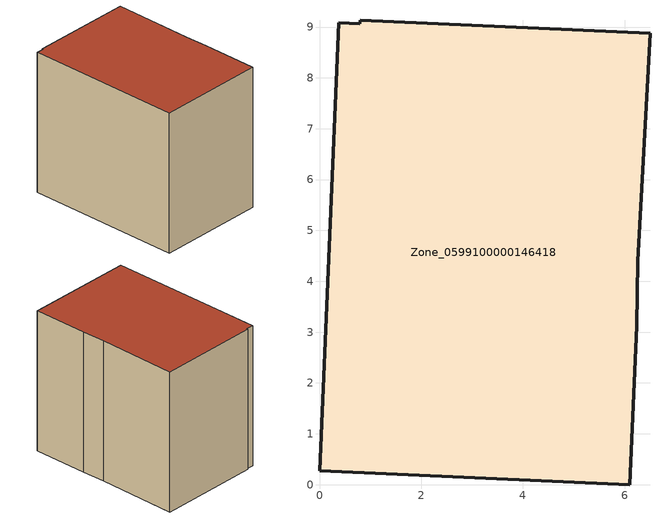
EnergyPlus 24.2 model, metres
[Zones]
Zone_0599100000146418
 floor ground (C_G): 6.26,4.4 6.24,3.13 6.1,0 0,0.27 0.38,9.09 0.79,9.06 0.8,9.13 6.5,8.88 z1.27
 wall outside (C_F): 6.26,4.4 6.5,8.88 0.8,9.13 0.79,9.06 0.38,9.09 0,0.27 6.1,0 6.24,3.13 6.26,4.4 z1.27:9.25
 roof outside (C_R): 6.24,3.13 6.26,4.4 6.5,8.88 0.8,9.13 0.79,9.06 0.38,9.09 0,0.27 6.1,0 z9.25
[BUILDING]
Pand.0599100000146418: North Axis=0; Terrain=City; Loads Convergence Tolerance Value=0.04; Temperature Convergence Tolerance Value=0.4; Solar Distribution=FullExterior; Maximum Number of Warmup Days=25; Minimum Number of Warmup Days=1
[Site:Location]
Rotterdam.The.Hague.AP_ZH_NLD Design_Conditions: Latitude=51.96; Longitude=4.45; Time Zone=1; Elevation=-4.5
[SITE:GROUNDTEMPERATURE:BUILDINGSURFACE]
18, 18, 18, 18, 18, 18, 18, 18, 18, 18, 18, 18
[MATERIAL] Thermal Absorptance=0.9; Solar Absorptance=0.7; Visible Absorptance=0.7
Name | Roughness | Thickness | Conductivity | Density | Specific Heat
G.TC.1965-1974 | MediumSmooth | 0.15 | 0.882353 | 540 | 1210
F.TC.1965-1974 | Rough | 0.3 | 0.697674 | 1920 | 840
R.TC.1965-1974 | MediumRough | 0.2 | 0.232558 | 1500 | 1000
[CONSTRUCTION]
C_G: G.TC.1965-1974
C_F: F.TC.1965-1974
C_R: R.TC.1965-1974
[ZONE]
Zone_0599100000146418: Type=1; Multiplier=1; Ceiling Height=Autocalculate; Volume=Autocalculate; Floor Area=autocalculate; Part of Total Floor Area=Yes
[ZONEINFILTRATION:DESIGNFLOWRATE]
Infil_Zone_0599100000146418: Zone or ZoneList or Space or SpaceList=Zone_0599100000146418; Schedule=AlwaysOn; Design Flow Rate Calculation Method=Flow/Area; Flow Rate per Floor Area=0.003; Constant Term Coefficient=1; Temperature Term Coefficient=0; Velocity Term Coefficient=0; Velocity Squared Term Coefficient=0
[HVACTEMPLATE:ZONE:IDEALLOADSAIRSYSTEM]
Zone_0599100000146418: Maximum Heating Supply Air Temperature=50; Minimum Cooling Supply Air Temperature=13; Maximum Heating Supply Air Humidity Ratio=0.0156; Minimum Cooling Supply Air Humidity Ratio=0.0077; Heating Limit=NoLimit; Cooling Limit=NoLimit; Dehumidification Control Type=ConstantSensibleHeatRatio; Cooling Sensible Heat Ratio=0.7; Dehumidification Setpoint=60; Humidification Control Type=None; Humidification Setpoint=30; Outdoor Air Method=None; Outdoor Air Flow Rate per Person=0.00944; Outdoor Air Flow Rate per Zone Floor Area=0; Outdoor Air Flow Rate per Zone=0; Demand Controlled Ventilation Type=None; Outdoor Air Economizer Type=NoEconomizer; Heat Recovery Type=None; Sensible Heat Recovery Effectiveness=0.7; Latent Heat Recovery Effectiveness=0.65
[ZONECONTROL:THERMOSTAT]
ThermostatControl_Zone_0599100000146418: Zone or ZoneList=Zone_0599100000146418; Control Type Schedule=DualSetpointControlType; Control 1=Thermostat_Zone_0599100000146418; Temperature Difference Between Cutout And Setpoint=0
[THERMOSTATSETPOINT:DUALSETPOINT]
Thermostat_Zone_0599100000146418: Heating Setpoint Temperature Schedule=HeatingSetpoint_Zone_0599100000146418; Cooling Setpoint Temperature Schedule=CoolingSetpoint_Zone_0599100000146418
[SCHEDULE:COMPACT]
HeatingSetpoint_Zone_0599100000146418: Through: 12/31, For: AllDays, Until: 24:00, 21
CoolingSetpoint_Zone_0599100000146418: Through: 12/31, For: AllDays, Until: 24:00, 24
DualSetpointControlType: Through: 12/31, For: AllDays, Until: 24:00, 4
AlwaysOn: Through: 12/31, For: AllDays, Until: 24:00, 1
